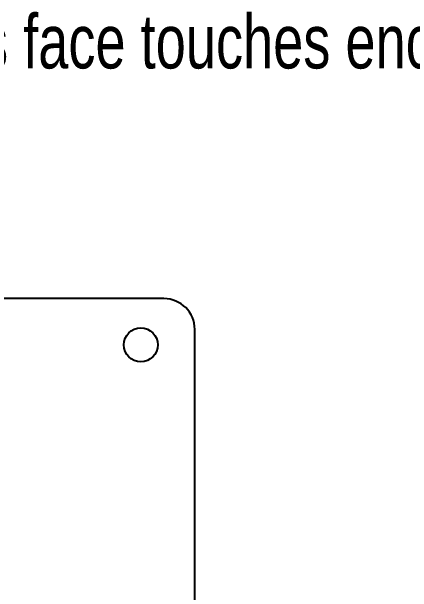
# Model space of a CAD drawing. Header units: millimetres. Extents: x 43 to 185, y 122 to 254.
# Drawn here: x 76.47 to 102.44, y 162.11 to 199.79 of the extents above; entities that cross this region are included whole.
import ezdxf

# ---------------------------------------------------------------- set-up
doc = ezdxf.new("R2010")
doc.units = ezdxf.units.MM
doc.styles.add('SLDTEXTSTYLE0', font='TXT', dxfattribs={"width": 0.75})

# ---------------------------------------------------------------- blocks, each defined once
blk = doc.blocks.new('SW_NOTE_0_1')
at = {"color": 0, "linetype": 'Continuous', "lineweight": 0, "insert": (0.585, 1.782), "char_height": 3.5, "attachment_point": 1, "style": 'SLDTEXTSTYLE0'}
blk.add_mtext('this face touches enclosure', dxfattribs=at)

msp = doc.modelspace()

# ---------------------------------------------------------------- linework, layer by layer
at = {"color": 7, "linetype": 'Continuous', "lineweight": 25}
for p, q in [((86.342, 181.168), (45.342, 181.168)), ((88.342, 151.168), (88.342, 179.168))]:
    msp.add_line(p, q, dxfattribs=at)
msp.add_circle((84.842, 178.168), 1.1, dxfattribs=at)
msp.add_arc((86.342, 179.168), 2, 0, 90, dxfattribs=at)

# ---------------------------------------------------------------- block references
at = {"color": 7, "linetype": 'Continuous', "lineweight": 0}
msp.add_blockref('SW_NOTE_0_1', (70.2, 197.818), dxfattribs=at)

doc.saveas('drawing.dxf')
